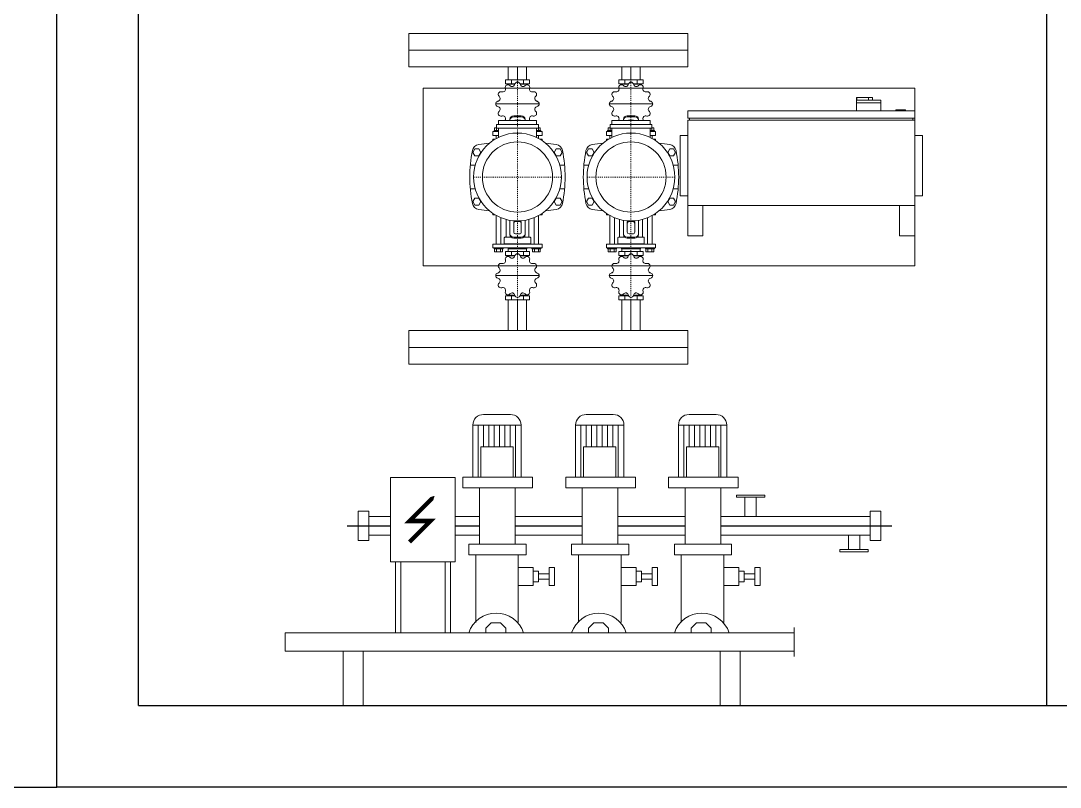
# Model space of a CAD drawing. Header units: centimetres. Extents: x -13133 to 30552, y -2 to 4552.
# Drawn here: x 25995.5 to 26093.8, y 300 to 372.4 of the extents above; entities that cross this region are included whole.
import ezdxf

# ---------------------------------------------------------------- set-up
doc = ezdxf.new("R2010")
doc.units = ezdxf.units.CM
doc.linetypes.add('DASHDOT2', pattern=[0.5, 0.25, -0.125, 0, -0.125])
for name, color, linetype in [('MEP-T-ÇAP', 41, 'CONTINUOUS'), ('MTY-CİHAZ', 135, 'CONTINUOUS'), ('ROTAS-VANA', 1, 'CONTINUOUS')]:
    doc.layers.add(name, color=color, linetype=linetype)
doc.layers.add('MTY-CİHAZ2', color=111, linetype='CONTINUOUS', lineweight=5)
doc.layers.add('Renkli Tarama', color=7, linetype='CONTINUOUS', lineweight=0)

# ---------------------------------------------------------------- blocks, each defined once
blk = doc.blocks.new('A$C340540D0')
at = {"layer": 'MTY-CİHAZ2', "color": 0, "linetype": 'Continuous'}
for p, q in [((8.89, 73.75), (0, 73.75)), ((8.89, 73.75), (0, 73.75)), ((0, 73.75), (0, 0)), ((0, 73.75), (0, 73.75)), ((4.44, 73.75), (4.44, 0)), ((8.89, 73.75), (8.89, 0)), ((8.89, 73.75), (8.89, 73.75)), ((87.39, 73.75), (78.5, 73.75)), ((87.39, 73.75), (78.5, 73.75)), ((78.5, 73.75), (78.5, 0)), ((78.5, 73.75), (78.5, 73.75)), ((82.94, 73.75), (82.94, 0)), ((87.39, 73.75), (87.39, 0)), ((87.39, 73.75), (87.39, 73.75)), ((72.94, 69.92), (25.94, 69.92)), ((25.94, -60), (25.94, 69.92)), ((72.94, -60), (72.94, 69.92)), ((8.89, 0), (0, 0)), ((8.89, 0), (0, 0)), ((0, 0), (0, 0)), ((8.89, 0), (8.89, 0)), ((33.94, -4), (33.94, 0)), ((33.94, 0), (64.44, 0)), ((41.94, 0), (41.94, -60)), ((60.44, 2), (44.44, 2)), ((44.44, 0), (44.44, 2)), ((60.44, 0), (60.44, 2)), ((64.44, -60), (64.44, 0)), ((64.94, 0), (66.94, 0)), ((64.94, 0), (64.94, -60)), ((66.94, -60), (66.94, 0)), ((87.39, 0), (78.5, 0)), ((87.39, 0), (78.5, 0)), ((78.5, 0), (78.5, 0)), ((87.39, 0), (78.5, 0)), ((78.5, 0), (78.5, 0)), ((87.39, 0), (87.39, 0)), ((87.39, 0), (87.39, 0)), ((64.94, -0.5), (64.44, -0.5)), ((33.94, -4), (41.94, -4)), ((66.94, -44.6), (70.45, -44.6)), ((69.05, -51), (69.05, -44.6)), ((69.75, -51), (69.75, -44.66)), ((69.75, -44.66), (70.45, -44.66)), ((70.45, -48.8), (70.45, -44.6)), ((69.75, -47.8), (70.45, -47.8)), ((69.75, -48.8), (70.45, -48.8)), ((66.94, -51), (69.75, -51)), ((33.94, -56), (33.94, -60)), ((33.94, -56), (41.94, -56)), ((66.94, -55), (67.15, -55)), ((66.94, -57.5), (67.15, -57.5)), ((67.15, -57.5), (67.15, -55)), ((25.94, -60), (72.94, -60)), ((33.94, -60), (64.44, -60)), ((44.44, -60), (44.44, -62)), ((60.44, -60), (60.44, -62)), ((64.94, -59.5), (64.44, -59.5)), ((64.94, -60), (66.94, -60)), ((44.44, -62), (60.44, -62))]:
    blk.add_line(p, q, dxfattribs=at)
at = {"layer": 'MTY-CİHAZ2', "color": 41, "linetype": 'Continuous'}
for p, q in [((42.94, 56.79), (42.04, 56.27)), ((42.04, 56.27), (42.04, 55.23)), ((42.04, 55.23), (42.94, 54.71)), ((43.84, 56.27), (42.94, 56.79)), ((42.94, 54.71), (43.84, 55.23)), ((43.84, 55.23), (43.84, 56.27)), ((46.33, 57.46), (46.33, 56.17)), ((52.56, 56.17), (52.56, 57.46)), ((55.94, 56.79), (55.04, 56.27)), ((55.04, 56.27), (55.04, 55.23)), ((55.04, 55.23), (55.94, 54.71)), ((56.84, 56.27), (55.94, 56.79)), ((55.94, 54.71), (56.84, 55.23)), ((56.84, 55.23), (56.84, 56.27)), ((23.39, 39.25), (23.39, 50.75)), ((29.69, 51.04), (30.44, 51.04)), ((29.69, 51.04), (29.69, 48.96)), ((29.69, 50.52), (30.44, 50.52)), ((29.69, 49.48), (30.44, 49.48)), ((30.44, 51.2), (30.44, 48.8)), ((30.69, 51.2), (30.44, 51.2)), ((30.69, 51.5), (30.69, 38.5)), ((31.69, 51.5), (30.69, 51.5)), ((31.69, 38.5), (31.69, 51.5)), ((39.29, 50.6), (31.69, 50.6)), ((39.44, 50.96), (39.44, 51.5)), ((39.84, 51.5), (39.44, 51.5)), ((39.44, 50.88), (39.44, 50.96)), ((59.44, 51.5), (59.05, 51.5)), ((59.44, 50.88), (59.44, 51.5)), ((60.44, 50.6), (59.6, 50.6)), ((62.34, 50.04), (59.89, 50.04)), ((60.44, 51.5), (60.44, 50.04)), ((60.44, 51.5), (61.44, 51.5)), ((61.44, 50.04), (61.44, 51.5)), ((61.69, 51.2), (61.44, 51.2)), ((61.69, 51.2), (61.69, 50.04)), ((62.44, 51.04), (61.69, 51.04)), ((62.34, 50.52), (61.69, 50.52)), ((62.34, 39.46), (62.34, 50.54)), ((63.34, 50.54), (62.34, 50.54)), ((62.44, 51.04), (62.44, 50.54)), ((63.34, 39.46), (63.34, 50.54)), ((64.34, 50.04), (63.34, 50.04)), ((64.34, 50.04), (64.34, 39.96)), ((68.74, 39.25), (68.74, 50.75)), ((16.99, 47.42), (8.89, 47.42)), ((16.99, 48.18), (18.09, 48.18)), ((16.99, 48.18), (16.99, 41.82)), ((18.09, 48.18), (18.09, 45.66)), ((18.19, 47.42), (18.09, 47.42)), ((18.36, 47.75), (18.19, 47.75)), ((18.19, 45.69), (18.19, 47.75)), ((28.59, 47.75), (28.43, 47.75)), ((28.59, 47.75), (28.59, 45.69)), ((28.69, 47.42), (28.59, 47.42)), ((28.69, 48.18), (28.69, 45.66)), ((29.79, 48.18), (28.69, 48.18)), ((29.69, 48.96), (30.44, 48.96)), ((29.79, 48.18), (29.79, 41.82)), ((30.49, 47.42), (29.79, 47.42)), ((30.69, 48.8), (30.44, 48.8)), ((30.49, 47.45), (30.54, 47.5)), ((30.49, 42.55), (30.49, 47.45)), ((30.54, 42.5), (30.54, 47.5)), ((30.69, 47.5), (30.54, 47.5)), ((38.71, 49.4), (31.69, 49.4)), ((31.69, 48.4), (31.79, 48.5)), ((31.79, 41.5), (31.79, 48.5)), ((33.34, 48.5), (31.79, 48.5)), ((33.54, 46.68), (33.54, 48.3)), ((38.14, 48.01), (33.74, 48.01)), ((34.43, 47), (34.18, 47)), ((38.02, 47), (34.43, 47)), ((64.46, 47), (64.34, 47)), ((64.71, 47), (64.46, 47)), ((73.78, 47.75), (73.94, 47.75)), ((73.94, 47.75), (73.94, 45.69)), ((73.94, 47.42), (74.04, 47.42)), ((73.94, 47.42), (74.04, 47.42)), ((75.14, 48.18), (74.04, 48.18)), ((74.04, 45.66), (74.04, 48.18)), ((75.14, 41.82), (75.14, 48.18)), ((75.14, 47.42), (78.5, 47.42)), ((16.99, 45), (8.89, 45)), ((16.99, 46.59), (18.09, 46.59)), ((18.09, 44.34), (18.09, 41.82)), ((18.19, 42.25), (18.19, 44.31)), ((28.59, 44.31), (28.59, 42.25)), ((29.79, 46.59), (28.69, 46.59)), ((28.69, 44.34), (28.69, 41.82)), ((33.32, 44), (33.32, 46)), ((33.57, 44), (33.57, 46)), ((34.43, 44.5), (34.43, 45.5)), ((34.86, 46), (37.46, 46)), ((37.46, 44), (34.86, 44)), ((37.65, 44.5), (37.65, 45.5)), ((64.46, 45.5), (64.46, 44.5)), ((65.32, 46), (65.32, 44)), ((65.57, 46), (65.57, 44)), ((73.94, 44.31), (73.94, 42.25)), ((75.14, 46.59), (74.04, 46.59)), ((74.04, 41.82), (74.04, 44.34)), ((78.5, 45), (75.14, 45)), ((16.99, 42.58), (8.89, 42.58)), ((16.99, 43.41), (18.09, 43.41)), ((16.99, 41.82), (18.09, 41.82)), ((18.19, 42.58), (18.09, 42.58)), ((18.36, 42.25), (18.19, 42.25)), ((28.59, 42.25), (28.43, 42.25)), ((28.69, 42.58), (28.59, 42.58)), ((29.79, 43.41), (28.69, 43.41)), ((29.79, 41.82), (28.69, 41.82)), ((30.49, 42.58), (29.79, 42.58)), ((30.49, 42.55), (30.54, 42.5)), ((30.69, 42.5), (30.54, 42.5)), ((31.69, 41.6), (31.79, 41.5)), ((33.34, 41.5), (31.79, 41.5)), ((33.54, 41.7), (33.54, 43.32)), ((38.14, 41.99), (33.74, 41.99)), ((34.18, 43), (34.43, 43)), ((34.43, 43), (38.02, 43)), ((64.34, 43), (64.46, 43)), ((64.46, 43), (64.71, 43)), ((73.78, 42.25), (73.94, 42.25)), ((73.94, 42.58), (74.04, 42.58)), ((73.94, 42.58), (74.04, 42.58)), ((75.14, 43.41), (74.04, 43.41)), ((75.14, 41.82), (74.04, 41.82)), ((75.14, 42.58), (78.5, 42.58)), ((29.69, 38.96), (29.69, 41.04)), ((29.69, 41.04), (30.44, 41.04)), ((29.69, 40.52), (30.44, 40.52)), ((29.69, 39.48), (30.44, 39.48)), ((29.69, 38.96), (30.44, 38.96)), ((30.44, 38.8), (30.44, 41.2)), ((30.44, 41.2), (30.69, 41.2)), ((30.44, 38.8), (30.69, 38.8)), ((31.69, 38.5), (30.69, 38.5)), ((31.69, 40.6), (38.71, 40.6)), ((31.69, 39.4), (39.29, 39.4)), ((39.44, 39.04), (39.44, 39.12)), ((39.44, 38.5), (39.44, 39.04)), ((39.84, 38.5), (39.44, 38.5)), ((59.44, 38.5), (59.05, 38.5)), ((59.44, 38.5), (59.44, 39.12)), ((59.6, 39.4), (60.44, 39.4)), ((59.89, 39.96), (62.34, 39.96)), ((60.44, 39.96), (60.44, 38.5)), ((60.44, 38.5), (61.44, 38.5)), ((61.44, 38.5), (61.44, 39.96)), ((61.44, 38.8), (61.69, 38.8)), ((61.69, 38.8), (61.69, 39.96)), ((62.34, 39.48), (61.69, 39.48)), ((62.44, 38.96), (61.69, 38.96)), ((62.34, 39.46), (63.34, 39.46)), ((62.44, 38.96), (62.44, 39.46)), ((63.34, 39.96), (64.34, 39.96)), ((42.94, 35.29), (42.04, 34.77)), ((42.04, 34.77), (42.04, 33.73)), ((42.04, 33.73), (42.94, 33.21)), ((43.84, 34.77), (42.94, 35.29)), ((42.94, 33.21), (43.84, 33.73)), ((43.84, 33.73), (43.84, 34.77)), ((46.33, 33.83), (46.33, 32.54)), ((52.56, 32.54), (52.56, 33.83)), ((55.94, 35.29), (55.04, 34.77)), ((55.04, 34.77), (55.04, 33.73)), ((55.04, 33.73), (55.94, 33.21)), ((56.84, 34.77), (55.94, 35.29)), ((55.94, 33.21), (56.84, 33.73)), ((56.84, 33.73), (56.84, 34.77)), ((42.94, 26.79), (42.04, 26.27)), ((42.04, 26.27), (42.04, 25.23)), ((42.04, 25.23), (42.94, 24.71)), ((43.84, 26.27), (42.94, 26.79)), ((42.94, 24.71), (43.84, 25.23)), ((43.84, 25.23), (43.84, 26.27)), ((46.33, 27.46), (46.33, 26.17)), ((52.56, 26.17), (52.56, 27.46)), ((55.94, 26.79), (55.04, 26.27)), ((55.04, 26.27), (55.04, 25.23)), ((55.04, 25.23), (55.94, 24.71)), ((56.84, 26.27), (55.94, 26.79)), ((55.94, 24.71), (56.84, 25.23)), ((56.84, 25.23), (56.84, 26.27)), ((23.39, 9.25), (23.39, 20.75)), ((29.69, 21.04), (30.44, 21.04)), ((29.69, 21.04), (29.69, 18.96)), ((29.69, 20.52), (30.44, 20.52)), ((29.69, 19.48), (30.44, 19.48)), ((30.44, 21.2), (30.44, 18.8)), ((30.69, 21.2), (30.44, 21.2)), ((30.69, 21.5), (30.69, 8.5)), ((31.69, 21.5), (30.69, 21.5)), ((31.69, 8.5), (31.69, 21.5)), ((39.29, 20.6), (31.69, 20.6)), ((38.71, 19.4), (31.69, 19.4)), ((39.44, 20.96), (39.44, 21.5)), ((39.84, 21.5), (39.44, 21.5)), ((39.44, 20.88), (39.44, 20.96)), ((59.44, 21.5), (59.05, 21.5)), ((59.44, 20.88), (59.44, 21.5)), ((60.44, 20.6), (59.6, 20.6)), ((62.34, 20.04), (59.89, 20.04)), ((60.44, 21.5), (60.44, 20.04)), ((60.44, 21.5), (61.44, 21.5)), ((61.44, 20.04), (61.44, 21.5)), ((61.69, 21.2), (61.44, 21.2)), ((61.69, 21.2), (61.69, 20.04)), ((62.44, 21.04), (61.69, 21.04)), ((62.34, 20.52), (61.69, 20.52)), ((62.34, 9.46), (62.34, 20.54)), ((63.34, 20.54), (62.34, 20.54)), ((62.44, 21.04), (62.44, 20.54)), ((63.34, 9.46), (63.34, 20.54)), ((64.34, 20.04), (63.34, 20.04)), ((64.34, 20.04), (64.34, 9.96)), ((68.74, 9.25), (68.74, 20.75)), ((16.99, 17.41), (8.89, 17.41)), ((16.99, 18.18), (18.09, 18.18)), ((16.99, 18.18), (16.99, 11.82)), ((16.99, 16.59), (18.09, 16.59)), ((18.09, 18.18), (18.09, 15.66)), ((18.19, 17.41), (18.09, 17.41)), ((18.36, 17.75), (18.19, 17.75)), ((18.19, 15.69), (18.19, 17.75)), ((28.59, 17.75), (28.43, 17.75)), ((28.59, 17.75), (28.59, 15.69)), ((28.69, 17.41), (28.59, 17.41)), ((28.69, 18.18), (28.69, 15.66)), ((29.79, 18.18), (28.69, 18.18)), ((29.79, 16.59), (28.69, 16.59)), ((29.69, 18.96), (30.44, 18.96)), ((29.79, 18.18), (29.79, 11.82)), ((30.49, 17.41), (29.79, 17.41)), ((30.69, 18.8), (30.44, 18.8)), ((30.49, 17.45), (30.54, 17.5)), ((30.49, 12.55), (30.49, 17.45)), ((30.54, 12.5), (30.54, 17.5)), ((30.69, 17.5), (30.54, 17.5)), ((31.69, 18.4), (31.79, 18.5)), ((31.79, 11.5), (31.79, 18.5)), ((33.34, 18.5), (31.79, 18.5)), ((33.54, 16.68), (33.54, 18.3)), ((38.14, 18.01), (33.74, 18.01)), ((34.43, 17), (34.18, 17)), ((38.02, 17), (34.43, 17)), ((64.46, 17), (64.34, 17)), ((64.71, 17), (64.46, 17)), ((73.78, 17.75), (73.94, 17.75)), ((73.94, 17.75), (73.94, 15.69)), ((73.94, 17.41), (74.04, 17.41)), ((73.94, 17.41), (74.04, 17.41)), ((75.14, 18.18), (74.04, 18.18)), ((74.04, 15.66), (74.04, 18.18)), ((75.14, 16.59), (74.04, 16.59)), ((75.14, 11.82), (75.14, 18.18)), ((75.14, 17.41), (78.5, 17.41)), ((16.99, 15), (8.89, 15)), ((18.09, 14.34), (18.09, 11.82)), ((18.19, 12.25), (18.19, 14.31)), ((28.59, 14.31), (28.59, 12.25)), ((28.69, 14.34), (28.69, 11.82)), ((33.32, 14), (33.32, 16)), ((33.57, 14), (33.57, 16)), ((34.43, 14.5), (34.43, 15.5)), ((34.86, 16), (37.46, 16)), ((37.46, 14), (34.86, 14)), ((37.65, 14.5), (37.65, 15.5)), ((64.46, 15.5), (64.46, 14.5)), ((65.32, 16), (65.32, 14)), ((65.57, 16), (65.57, 14)), ((73.94, 14.31), (73.94, 12.25)), ((74.04, 11.82), (74.04, 14.34)), ((78.5, 15), (75.14, 15)), ((16.99, 12.59), (8.89, 12.59)), ((16.99, 13.41), (18.09, 13.41)), ((16.99, 11.82), (18.09, 11.82)), ((18.19, 12.59), (18.09, 12.59)), ((18.36, 12.25), (18.19, 12.25)), ((28.59, 12.25), (28.43, 12.25)), ((28.69, 12.59), (28.59, 12.59)), ((29.79, 13.41), (28.69, 13.41)), ((29.79, 11.82), (28.69, 11.82)), ((29.69, 8.96), (29.69, 11.04)), ((29.69, 11.04), (30.44, 11.04)), ((30.49, 12.59), (29.79, 12.59)), ((30.44, 8.8), (30.44, 11.2)), ((30.44, 11.2), (30.69, 11.2)), ((30.49, 12.55), (30.54, 12.5)), ((30.69, 12.5), (30.54, 12.5)), ((31.69, 11.6), (31.79, 11.5)), ((33.34, 11.5), (31.79, 11.5)), ((33.54, 11.7), (33.54, 13.32)), ((38.14, 11.99), (33.74, 11.99)), ((34.18, 13), (34.43, 13)), ((34.43, 13), (38.02, 13)), ((64.34, 13), (64.46, 13)), ((64.46, 13), (64.71, 13)), ((73.78, 12.25), (73.94, 12.25)), ((73.94, 12.59), (74.04, 12.59)), ((73.94, 12.59), (74.04, 12.59)), ((75.14, 13.41), (74.04, 13.41)), ((75.14, 11.82), (74.04, 11.82)), ((75.14, 12.59), (78.5, 12.59)), ((29.69, 10.52), (30.44, 10.52)), ((29.69, 9.48), (30.44, 9.48)), ((29.69, 8.96), (30.44, 8.96)), ((30.44, 8.8), (30.69, 8.8)), ((31.69, 8.5), (30.69, 8.5)), ((31.69, 10.6), (38.71, 10.6)), ((31.69, 9.4), (39.29, 9.4)), ((39.44, 9.04), (39.44, 9.12)), ((39.44, 8.5), (39.44, 9.04)), ((39.84, 8.5), (39.44, 8.5)), ((59.44, 8.5), (59.05, 8.5)), ((59.44, 8.5), (59.44, 9.12)), ((59.6, 9.4), (60.44, 9.4)), ((59.89, 9.96), (62.34, 9.96)), ((60.44, 9.96), (60.44, 8.5)), ((60.44, 8.5), (61.44, 8.5)), ((61.44, 8.5), (61.44, 9.96)), ((61.44, 8.8), (61.69, 8.8)), ((61.69, 8.8), (61.69, 9.96)), ((62.34, 9.48), (61.69, 9.48)), ((62.44, 8.96), (61.69, 8.96)), ((62.34, 9.46), (63.34, 9.46)), ((62.44, 8.96), (62.44, 9.46)), ((63.34, 9.96), (64.34, 9.96)), ((42.94, 5.29), (42.04, 4.77)), ((42.04, 4.77), (42.04, 3.73)), ((42.04, 3.73), (42.94, 3.21)), ((43.84, 4.77), (42.94, 5.29)), ((42.94, 3.21), (43.84, 3.73)), ((43.84, 3.73), (43.84, 4.77)), ((46.33, 3.83), (46.33, 2.54)), ((52.56, 2.54), (52.56, 3.83)), ((55.94, 5.29), (55.04, 4.77)), ((55.04, 4.77), (55.04, 3.73)), ((55.04, 3.73), (55.94, 3.21)), ((56.84, 4.77), (55.94, 5.29)), ((55.94, 3.21), (56.84, 3.73)), ((56.84, 3.73), (56.84, 4.77))]:
    blk.add_line(p, q, dxfattribs=at)
at = {"layer": 'MTY-CİHAZ2', "color": 41, "linetype": 'DASHDOT2'}
for p, q in [((49.44, 33.4), (49.44, 56.6)), ((16.99, 45), (75.14, 45)), ((49.44, 3.4), (49.44, 26.6)), ((16.99, 15), (75.14, 15))]:
    blk.add_line(p, q, dxfattribs=at)
at = {"layer": 'MTY-CİHAZ2', "color": 41, "linetype": 'Continuous'}
for centre, radius in [((49.44, 45), 11.6), ((49.44, 45), 9.28), ((49.44, 15), 11.6), ((49.44, 15), 9.28)]:
    blk.add_circle(centre, radius, dxfattribs=at)
for centre, radius, start, end in [((107.87, 45), 67.78, 171.3072, 173.7461), ((42.85, 54.94), 2, 101.4005, 171.3072), ((49.44, 22.24), 35.36, 78.5995, 101.4005), ((56.04, 54.94), 2, 8.6928, 78.5995), ((-8.99, 45), 67.78, 6.2539, 8.6928), ((20.87, 49.37), 0.698, 120.4249, 197.3157), ((23.39, 45), 5.75, 119.908, 120.092), ((20.87, 49.38), 0.698, 42.6843, 119.5751), ((22.01, 50.43), 0.856, 222.6843, 280.1391), ((21.87, 50.39), 0.856, 289.8609, 347.3157), ((23.39, 50.05), 0.698, 90.4249, 167.3157), ((23.39, 45), 5.75, 89.908, 90.092), ((23.4, 50.05), 0.698, 12.6843, 89.5751), ((24.92, 50.39), 0.856, 192.6843, 250.1391), ((24.78, 50.43), 0.856, 259.8609, 317.3157), ((25.92, 49.38), 0.698, 60.4249, 137.3157), ((23.39, 45), 5.75, 59.908, 60.092), ((25.92, 49.37), 0.698, 342.6843, 59.5751), ((66.22, 49.37), 0.698, 120.4249, 197.3157), ((68.74, 45), 5.75, 119.908, 120.092), ((66.22, 49.38), 0.698, 42.6843, 119.5751), ((67.36, 50.43), 0.856, 222.6843, 280.1391), ((67.22, 50.39), 0.856, 289.8609, 347.3157), ((68.74, 50.05), 0.698, 90.4249, 167.3157), ((68.74, 45), 5.75, 89.908, 90.092), ((68.75, 50.05), 0.698, 12.6843, 89.5751), ((70.27, 50.39), 0.856, 192.6843, 250.1391), ((70.13, 50.43), 0.856, 259.8609, 317.3157), ((71.27, 49.38), 0.698, 60.4249, 137.3157), ((68.74, 45), 5.75, 59.908, 60.092), ((71.27, 49.37), 0.698, 342.6843, 59.5751), ((19.02, 47.52), 0.698, 150.4249, 227.3157), ((23.39, 45), 5.75, 149.908, 150.092), ((19.02, 47.53), 0.698, 72.6843, 149.5751), ((17.96, 46.38), 0.856, 349.8609, 47.3157), ((19.48, 49.01), 0.856, 252.6843, 310.1391), ((19.38, 48.91), 0.856, 319.8609, 17.3157), ((27.41, 48.91), 0.856, 162.6843, 220.1391), ((27.31, 49.01), 0.856, 229.8609, 287.3157), ((27.77, 47.53), 0.698, 30.4249, 107.3157), ((28.83, 46.38), 0.856, 132.6843, 190.1391), ((27.77, 47.52), 0.698, 312.6843, 29.5751), ((23.39, 45), 5.75, 29.908, 30.092), ((33.34, 48.3), 0.2, 360, 90), ((33.74, 48.22), 0.2, 180, 270), ((38.14, 48.22), 0.2, 270, 302.3722), ((64.37, 47.53), 0.698, 72.6843, 92.222), ((64.83, 49.01), 0.856, 252.6843, 310.1391), ((64.73, 48.91), 0.856, 319.8609, 17.3157), ((72.76, 48.91), 0.856, 162.6843, 220.1391), ((72.66, 49.01), 0.856, 229.8609, 287.3157), ((73.12, 47.53), 0.698, 30.4249, 107.3157), ((74.18, 46.38), 0.856, 132.6843, 190.1391), ((73.12, 47.52), 0.698, 312.6843, 29.5751), ((68.74, 45), 5.75, 29.908, 30.092), ((23.39, 45), 5.75, 179.908, 180.092), ((18.34, 45), 0.698, 102.6843, 179.5751), ((18.34, 45), 0.698, 180.4249, 257.3157), ((18, 46.52), 0.856, 282.6843, 340.1391), ((18, 43.48), 0.856, 19.8609, 77.3157), ((28.79, 46.52), 0.856, 199.8609, 257.3157), ((28.79, 43.48), 0.856, 102.6843, 160.1391), ((28.45, 45), 0.698, 0.4249, 77.3157), ((28.45, 45), 0.698, 282.6843, 359.5751), ((23.39, 45), 5.75, 359.908, 0.092), ((74.14, 46.52), 0.856, 199.8609, 257.3157), ((74.14, 43.48), 0.856, 102.6843, 160.1391), ((73.8, 45), 0.698, 0.4249, 77.3157), ((73.8, 45), 0.698, 282.6843, 359.5751), ((68.74, 45), 5.75, 359.908, 0.092), ((19.02, 42.48), 0.698, 132.6843, 209.5751), ((23.39, 45), 5.75, 209.908, 210.092), ((19.02, 42.47), 0.698, 210.4249, 287.3157), ((17.96, 43.62), 0.856, 312.6843, 10.1391), ((19.48, 40.99), 0.856, 49.8609, 107.3157), ((19.38, 41.09), 0.856, 342.6843, 40.1391), ((27.41, 41.09), 0.856, 139.8609, 197.3157), ((27.31, 40.99), 0.856, 72.6843, 130.1391), ((27.77, 42.47), 0.698, 252.6843, 329.5751), ((28.83, 43.62), 0.856, 169.8609, 227.3157), ((27.77, 42.48), 0.698, 330.4249, 47.3157), ((23.39, 45), 5.75, 329.908, 330.092), ((33.34, 41.7), 0.2, 270, 360), ((33.74, 41.79), 0.2, 90, 180), ((38.14, 41.79), 0.2, 57.6278, 90), ((64.37, 42.47), 0.698, 267.778, 287.3157), ((64.83, 40.99), 0.856, 49.8609, 107.3157), ((64.73, 41.09), 0.856, 342.6843, 40.1391), ((72.76, 41.09), 0.856, 139.8609, 197.3157), ((72.66, 40.99), 0.856, 72.6843, 130.1391), ((73.12, 42.47), 0.698, 252.6843, 329.5751), ((74.18, 43.62), 0.856, 169.8609, 227.3157), ((73.12, 42.48), 0.698, 330.4249, 47.3157), ((68.74, 45), 5.75, 329.908, 330.092), ((20.87, 40.63), 0.698, 162.6843, 239.5751), ((23.39, 45), 5.75, 239.908, 240.092), ((20.87, 40.62), 0.698, 240.4249, 317.3157), ((22.01, 39.57), 0.856, 79.8609, 137.3157), ((21.87, 39.61), 0.856, 12.6843, 70.1391), ((23.39, 39.95), 0.698, 192.6843, 269.5751), ((23.39, 45), 5.75, 269.908, 270.092), ((23.4, 39.95), 0.698, 270.4249, 347.3157), ((24.92, 39.61), 0.856, 109.8609, 167.3157), ((24.78, 39.57), 0.856, 42.6843, 100.1391), ((25.92, 40.62), 0.698, 222.6843, 299.5751), ((23.39, 45), 5.75, 299.908, 300.092), ((25.92, 40.63), 0.698, 300.4249, 17.3157), ((66.22, 40.63), 0.698, 162.6843, 239.5751), ((68.74, 45), 5.75, 239.908, 240.092), ((66.22, 40.62), 0.698, 240.4249, 317.3157), ((67.36, 39.57), 0.856, 79.8609, 137.3157), ((67.22, 39.61), 0.856, 12.6843, 70.1391), ((68.74, 39.95), 0.698, 192.6843, 269.5751), ((68.74, 45), 5.75, 269.908, 270.092), ((68.75, 39.95), 0.698, 270.4249, 347.3157), ((70.27, 39.61), 0.856, 109.8609, 167.3157), ((70.13, 39.57), 0.856, 42.6843, 100.1391), ((71.27, 40.62), 0.698, 222.6843, 299.5751), ((68.74, 45), 5.75, 299.908, 300.092), ((71.27, 40.63), 0.698, 300.4249, 17.3157), ((107.87, 45), 67.78, 186.2539, 188.6928), ((-8.99, 45), 67.78, 351.3072, 353.7461), ((42.85, 35.06), 2, 188.6928, 258.5995), ((49.44, 67.76), 35.36, 258.5995, 281.4005), ((56.04, 35.06), 2, 281.4005, 351.3072), ((49.44, -7.76), 35.36, 78.5995, 101.4005), ((107.87, 15), 67.78, 171.3072, 173.7461), ((42.85, 24.94), 2, 101.4005, 171.3072), ((56.04, 24.94), 2, 8.6928, 78.5995), ((-8.99, 15), 67.78, 6.2539, 8.6928), ((20.87, 19.37), 0.698, 120.4249, 197.3157), ((23.39, 15), 5.75, 119.908, 120.092), ((20.87, 19.38), 0.698, 42.6843, 119.5751), ((22.01, 20.43), 0.856, 222.6843, 280.1391), ((21.87, 20.39), 0.856, 289.8609, 347.3157), ((23.39, 20.05), 0.698, 90.4249, 167.3157), ((23.39, 15), 5.75, 89.908, 90.092), ((23.4, 20.05), 0.698, 12.6843, 89.5751), ((24.92, 20.39), 0.856, 192.6843, 250.1391), ((24.78, 20.43), 0.856, 259.8609, 317.3157), ((25.92, 19.38), 0.698, 60.4249, 137.3157), ((23.39, 15), 5.75, 59.908, 60.092), ((25.92, 19.37), 0.698, 342.6843, 59.5751), ((66.22, 19.37), 0.698, 120.4249, 197.3157), ((68.74, 15), 5.75, 119.908, 120.092), ((66.22, 19.38), 0.698, 42.6843, 119.5751), ((67.36, 20.43), 0.856, 222.6843, 280.1391), ((67.22, 20.39), 0.856, 289.8609, 347.3157), ((68.74, 20.05), 0.698, 90.4249, 167.3157), ((68.74, 15), 5.75, 89.908, 90.092), ((68.75, 20.05), 0.698, 12.6843, 89.5751), ((70.27, 20.39), 0.856, 192.6843, 250.1391), ((70.13, 20.43), 0.856, 259.8609, 317.3157), ((71.27, 19.38), 0.698, 60.4249, 137.3157), ((68.74, 15), 5.75, 59.908, 60.092), ((71.27, 19.37), 0.698, 342.6843, 59.5751), ((19.02, 17.52), 0.698, 150.4249, 227.3157), ((23.39, 15), 5.75, 149.908, 150.092), ((19.02, 17.53), 0.698, 72.6843, 149.5751), ((17.96, 16.38), 0.856, 349.8609, 47.3157), ((19.48, 19.01), 0.856, 252.6843, 310.1391), ((19.38, 18.91), 0.856, 319.8609, 17.3157), ((27.41, 18.91), 0.856, 162.6843, 220.1391), ((27.31, 19.01), 0.856, 229.8609, 287.3157), ((27.77, 17.53), 0.698, 30.4249, 107.3157), ((28.83, 16.38), 0.856, 132.6843, 190.1391), ((27.77, 17.52), 0.698, 312.6843, 29.5751), ((23.39, 15), 5.75, 29.908, 30.092), ((33.34, 18.3), 0.2, 360, 90), ((33.74, 18.22), 0.2, 180, 270), ((38.14, 18.22), 0.2, 270, 302.3722), ((64.37, 17.53), 0.698, 72.6843, 92.222), ((64.83, 19.01), 0.856, 252.6843, 310.1391), ((64.73, 18.91), 0.856, 319.8609, 17.3157), ((72.76, 18.91), 0.856, 162.6843, 220.1391), ((72.66, 19.01), 0.856, 229.8609, 287.3157), ((73.12, 17.53), 0.698, 30.4249, 107.3157), ((74.18, 16.38), 0.856, 132.6843, 190.1391), ((73.12, 17.52), 0.698, 312.6843, 29.5751), ((68.74, 15), 5.75, 29.908, 30.092), ((23.39, 15), 5.75, 179.908, 180.092), ((18.34, 15), 0.698, 102.6843, 179.5751), ((18.34, 15), 0.698, 180.4249, 257.3157), ((18, 16.52), 0.856, 282.6843, 340.1391), ((18, 13.48), 0.856, 19.8609, 77.3157), ((17.96, 13.62), 0.856, 312.6843, 10.1391), ((28.83, 13.62), 0.856, 169.8609, 227.3157), ((28.79, 16.52), 0.856, 199.8609, 257.3157), ((28.79, 13.48), 0.856, 102.6843, 160.1391), ((28.45, 15), 0.698, 0.4249, 77.3157), ((28.45, 15), 0.698, 282.6843, 359.5751), ((23.39, 15), 5.75, 359.908, 0.092), ((74.18, 13.62), 0.856, 169.8609, 227.3157), ((74.14, 16.52), 0.856, 199.8609, 257.3157), ((74.14, 13.48), 0.856, 102.6843, 160.1391), ((73.8, 15), 0.698, 0.4249, 77.3157), ((73.8, 15), 0.698, 282.6843, 359.5751), ((68.74, 15), 5.75, 359.908, 0.092), ((19.02, 12.48), 0.698, 132.6843, 209.5751), ((23.39, 15), 5.75, 209.908, 210.092), ((19.02, 12.47), 0.698, 210.4249, 287.3157), ((19.48, 10.99), 0.856, 49.8609, 107.3157), ((19.38, 11.09), 0.856, 342.6843, 40.1391), ((27.41, 11.09), 0.856, 139.8609, 197.3157), ((27.31, 10.99), 0.856, 72.6843, 130.1391), ((27.77, 12.47), 0.698, 252.6843, 329.5751), ((27.77, 12.48), 0.698, 330.4249, 47.3157), ((23.39, 15), 5.75, 329.908, 330.092), ((33.34, 11.7), 0.2, 270, 360), ((33.74, 11.79), 0.2, 90, 180), ((38.14, 11.79), 0.2, 57.6278, 90), ((64.37, 12.47), 0.698, 267.778, 287.3157), ((64.83, 10.99), 0.856, 49.8609, 107.3157), ((64.73, 11.09), 0.856, 342.6843, 40.1391), ((72.76, 11.09), 0.856, 139.8609, 197.3157), ((72.66, 10.99), 0.856, 72.6843, 130.1391), ((73.12, 12.47), 0.698, 252.6843, 329.5751), ((73.12, 12.48), 0.698, 330.4249, 47.3157), ((68.74, 15), 5.75, 329.908, 330.092), ((20.87, 10.63), 0.698, 162.6843, 239.5751), ((23.39, 15), 5.75, 239.908, 240.092), ((20.87, 10.62), 0.698, 240.4249, 317.3157), ((22.01, 9.57), 0.856, 79.8609, 137.3157), ((21.87, 9.61), 0.856, 12.6843, 70.1391), ((23.39, 9.95), 0.698, 192.6843, 269.5751), ((23.39, 15), 5.75, 269.908, 270.092), ((23.4, 9.95), 0.698, 270.4249, 347.3157), ((24.92, 9.61), 0.856, 109.8609, 167.3157), ((24.78, 9.57), 0.856, 42.6843, 100.1391), ((25.92, 10.62), 0.698, 222.6843, 299.5751), ((23.39, 15), 5.75, 299.908, 300.092), ((25.92, 10.63), 0.698, 300.4249, 17.3157), ((66.22, 10.63), 0.698, 162.6843, 239.5751), ((68.74, 15), 5.75, 239.908, 240.092), ((66.22, 10.62), 0.698, 240.4249, 317.3157), ((67.36, 9.57), 0.856, 79.8609, 137.3157), ((67.22, 9.61), 0.856, 12.6843, 70.1391), ((68.74, 9.95), 0.698, 192.6843, 269.5751), ((68.74, 15), 5.75, 269.908, 270.092), ((68.75, 9.95), 0.698, 270.4249, 347.3157), ((70.27, 9.61), 0.856, 109.8609, 167.3157), ((70.13, 9.57), 0.856, 42.6843, 100.1391), ((71.27, 10.62), 0.698, 222.6843, 299.5751), ((68.74, 15), 5.75, 299.908, 300.092), ((71.27, 10.63), 0.698, 300.4249, 17.3157), ((107.87, 15), 67.78, 186.2539, 188.6928), ((-8.99, 15), 67.78, 351.3072, 353.7461), ((42.85, 5.06), 2, 188.6928, 258.5995), ((49.44, 37.76), 35.36, 258.5995, 281.4005), ((56.04, 5.06), 2, 281.4005, 351.3072)]:
    blk.add_arc(centre, radius, start, end, dxfattribs=at)
for centre, major_axis, start_param, end_param in [((34.18, 46), (0, 1), 0, 1.570796), ((34.43, 46), (0, 1), 0, 1.570796), ((64.46, 46), (0, -1), 1.570796, 3.141593), ((64.71, 46), (0, 1), 4.712389, 6.283185), ((34.18, 44), (0, -1), 4.712389, 6.283185), ((34.43, 44), (0, -1), 4.712389, 6.283185), ((34.86, 45.5), (0, 0.5), 0, 1.570796), ((34.86, 44.5), (0, 0.5), 1.570796, 3.141593), ((37.21, 45.5), (0, 0.5), 4.712389, 6.283185), ((37.21, 44.5), (0, -0.5), 0, 1.570796), ((37.46, 45.5), (0, -0.5), 1.949746, 3.141593), ((37.46, 44.5), (0, -0.5), 0, 1.191847), ((64.03, 45.5), (0, -0.5), 1.570796, 2.310431), ((64.03, 44.5), (0, -0.5), 0.831162, 1.570796), ((64.46, 44), (0, -1), 0, 1.570796), ((64.71, 44), (0, 1), 3.141593, 4.712389), ((34.18, 16), (0, 1), 0, 1.570796), ((34.43, 16), (0, 1), 0, 1.570796), ((64.46, 16), (0, -1), 1.570796, 3.141593), ((64.71, 16), (0, 1), 4.712389, 6.283185), ((34.18, 14), (0, -1), 4.712389, 6.283185), ((34.43, 14), (0, -1), 4.712389, 6.283185), ((34.86, 15.5), (0, 0.5), 0, 1.570796), ((34.86, 14.5), (0, 0.5), 1.570796, 3.141593), ((37.21, 15.5), (0, 0.5), 4.712389, 6.283185), ((37.21, 14.5), (0, -0.5), 0, 1.570796), ((37.46, 15.5), (0, -0.5), 1.949746, 3.141593), ((37.46, 14.5), (0, -0.5), 0, 1.191847), ((64.03, 15.5), (0, -0.5), 1.570796, 2.310431), ((64.03, 14.5), (0, -0.5), 0.831162, 1.570796), ((64.46, 14), (0, -1), 0, 1.570796), ((64.71, 14), (0, 1), 3.141593, 4.712389)]:
    blk.add_ellipse(centre, major_axis=major_axis, ratio=0.866025, start_param=start_param, end_param=end_param, dxfattribs=at)
blk = doc.blocks.new('hidrofor')
at = {"layer": 'MEP-T-ÇAP'}
for p, q in [((49067.6, 4097.3), (49121.2, 4097.3)), ((49201.3, 4097.3), (49231.5, 4097.3)), ((49275.5, 4097.3), (49358.8, 4097.3)), ((49402.8, 4097.3), (49486.2, 4097.3)), ((49530.2, 4097.3), (49742.1, 4097.3))]:
    blk.add_line(p, q, dxfattribs=at)
blk.add_lwpolyline([(49175.9, 4134.5, 0, 18, 0), (49163.8, 4122.4, 5.4, 5.4, 0), (49144.7, 4103.3, 5.4, 5.4, 0), (49170.7, 4103.3, 5.4, 5.4, 0), (49144.7, 4077.2, 5.4, 5.4, 0)], format="xyseb", dxfattribs=at)
at = {"layer": 'MTY-CİHAZ2'}
for p, q in [((49236.4, 4235.2), (49269.8, 4235.2)), ((49363.7, 4235.2), (49397.1, 4235.2)), ((49491.1, 4235.2), (49524.5, 4235.2)), ((49223.2, 4222), (49283, 4222)), ((49223.2, 4222), (49223.2, 4157.4)), ((49229.8, 4222), (49229.8, 4157.4)), ((49236.4, 4222), (49236.4, 4195.3)), ((49243, 4222), (49243, 4195.3)), ((49249.6, 4222), (49249.6, 4195.3)), ((49256.2, 4222), (49256.2, 4195.3)), ((49262.8, 4222), (49262.8, 4195.3)), ((49269.3, 4222), (49269.3, 4195.3)), ((49275.9, 4222), (49275.9, 4157.4)), ((49283, 4222), (49283, 4157.4)), ((49350.5, 4222), (49410.3, 4222)), ((49350.5, 4222), (49350.5, 4157.4)), ((49357.1, 4222), (49357.1, 4157.4)), ((49363.7, 4222), (49363.7, 4195.3)), ((49370.3, 4222), (49370.3, 4195.3)), ((49376.9, 4222), (49376.9, 4195.3)), ((49383.5, 4222), (49383.5, 4195.3)), ((49390.1, 4222), (49390.1, 4195.3)), ((49396.7, 4222), (49396.7, 4195.3)), ((49403.3, 4222), (49403.3, 4157.4)), ((49410.3, 4222), (49410.3, 4157.4)), ((49477.9, 4222), (49537.7, 4222)), ((49477.9, 4222), (49477.9, 4157.4)), ((49484.5, 4222), (49484.5, 4157.4)), ((49491.1, 4222), (49491.1, 4195.3)), ((49497.7, 4222), (49497.7, 4195.3)), ((49504.2, 4222), (49504.2, 4195.3)), ((49510.8, 4222), (49510.8, 4195.3)), ((49517.4, 4222), (49517.4, 4195.3)), ((49524, 4222), (49524, 4195.3)), ((49530.6, 4222), (49530.6, 4157.4)), ((49537.7, 4222), (49537.7, 4157.4)), ((49233, 4195.3), (49233, 4157.4)), ((49233, 4195.3), (49273.2, 4195.3)), ((49273.2, 4195.3), (49273.2, 4157.4)), ((49360.4, 4195.3), (49360.4, 4157.4)), ((49360.4, 4195.3), (49400.5, 4195.3)), ((49400.5, 4195.3), (49400.5, 4157.4)), ((49487.7, 4195.3), (49487.7, 4157.4)), ((49487.7, 4195.3), (49527.8, 4195.3)), ((49527.8, 4195.3), (49527.8, 4157.4)), ((49121.2, 4072.5), (49121.2, 4157.1)), ((49121.2, 4157.1), (49201.3, 4157.1)), ((49201.3, 4157.1), (49201.3, 4052.6)), ((49211, 4157.4), (49297.2, 4157.4)), ((49211, 4157.4), (49211, 4144.2)), ((49297.2, 4157.4), (49297.2, 4144.2)), ((49338.4, 4157.4), (49424.5, 4157.4)), ((49338.4, 4157.4), (49338.4, 4144.2)), ((49424.5, 4157.4), (49424.5, 4144.2)), ((49465.7, 4157.4), (49551.9, 4157.4)), ((49465.7, 4157.4), (49465.7, 4144.2)), ((49551.9, 4157.4), (49551.9, 4144.2)), ((49211, 4144.2), (49297.2, 4144.2)), ((49231.5, 4144.2), (49231.5, 4074.8)), ((49275.5, 4144.2), (49275.5, 4074.8)), ((49338.4, 4144.2), (49424.5, 4144.2)), ((49358.8, 4144.2), (49358.8, 4074.8)), ((49402.8, 4144.2), (49402.8, 4074.8)), ((49465.7, 4144.2), (49551.9, 4144.2)), ((49486.2, 4144.2), (49486.2, 4074.8)), ((49530.2, 4144.2), (49530.2, 4074.8)), ((49550, 4132.7), (49550, 4135.3)), ((49550, 4135.3), (49585, 4135.3)), ((49585, 4132.7), (49585, 4135.3)), ((49550, 4132.7), (49585, 4132.7)), ((49560.2, 4108.7), (49560.2, 4132.7)), ((49574.3, 4108.7), (49574.3, 4132.7)), ((49081.1, 4115.3), (49081.1, 4079.3)), ((49094.3, 4115.3), (49081.1, 4115.3)), ((49094.3, 4115.3), (49094.3, 4079.3)), ((49094.3, 4108.7), (49121.2, 4108.7)), ((49201.3, 4108.7), (49231.5, 4108.7)), ((49275.5, 4108.7), (49358.8, 4108.7)), ((49402.8, 4108.7), (49486.2, 4108.7)), ((49450.9, 4108.7), (49486.2, 4108.7)), ((49530.2, 4108.7), (49715.5, 4108.7)), ((49715.5, 4115.3), (49715.5, 4079.3)), ((49715.5, 4115.3), (49728.7, 4115.3)), ((49728.7, 4115.3), (49728.7, 4079.3)), ((49094.3, 4085.9), (49121.2, 4085.9)), ((49201.3, 4085.9), (49231.5, 4085.9)), ((49275.5, 4085.9), (49358.8, 4085.9)), ((49402.8, 4085.9), (49486.2, 4085.9)), ((49450.9, 4085.9), (49486.2, 4085.9)), ((49530.2, 4085.9), (49715.5, 4085.9)), ((49688.5, 4085.9), (49688.5, 4068)), ((49702.5, 4085.9), (49702.5, 4068)), ((49094.3, 4079.3), (49081.1, 4079.3)), ((49121.2, 4052.6), (49121.2, 4072.5)), ((49218.1, 4074.8), (49218.1, 4061.6)), ((49218.1, 4074.8), (49289.1, 4074.8)), ((49289.1, 4074.8), (49289.1, 4061.6)), ((49345.4, 4074.8), (49345.4, 4061.6)), ((49345.4, 4074.8), (49416.4, 4074.8)), ((49416.4, 4074.8), (49416.4, 4061.6)), ((49472.8, 4074.8), (49472.8, 4061.6)), ((49472.8, 4074.8), (49543.8, 4074.8)), ((49543.8, 4074.8), (49543.8, 4061.6)), ((49715.5, 4079.3), (49728.7, 4079.3)), ((49218.1, 4061.6), (49289.1, 4061.6)), ((49226.7, 4061.6), (49226.7, 3977.7)), ((49279.5, 4061.6), (49279.5, 3977.7)), ((49345.4, 4061.6), (49416.4, 4061.6)), ((49354.1, 4061.6), (49354.1, 3977.7)), ((49406.8, 4061.6), (49406.8, 3977.7)), ((49472.8, 4061.6), (49543.8, 4061.6)), ((49481.4, 4061.6), (49481.4, 3977.7)), ((49534.1, 4061.6), (49534.1, 3977.7)), ((49677.8, 4068), (49677.8, 4065.3)), ((49712.8, 4068), (49677.8, 4068)), ((49712.8, 4065.3), (49677.8, 4065.3)), ((49712.8, 4068), (49712.8, 4065.3)), ((49201.3, 4052.6), (49121.2, 4052.6)), ((49127.3, 4052.6), (49127.3, 3964.9)), ((49133.9, 4052.6), (49133.9, 3964.9)), ((49188.9, 4052.6), (49188.9, 3964.9)), ((49195.5, 4052.6), (49195.5, 3964.9)), ((49279.5, 4045.7), (49298.1, 4045.7)), ((49298.1, 4045.7), (49298.1, 4023.6)), ((49317.9, 4045.8), (49317.9, 4023.5)), ((49324.4, 4045.8), (49317.9, 4045.8)), ((49324.4, 4045.8), (49324.4, 4023.5)), ((49406.8, 4045.7), (49425.4, 4045.7)), ((49425.4, 4045.7), (49425.4, 4023.6)), ((49445.2, 4045.8), (49445.2, 4023.5)), ((49451.8, 4045.8), (49445.2, 4045.8)), ((49451.8, 4045.8), (49451.8, 4023.5)), ((49534.1, 4045.7), (49552.8, 4045.7)), ((49552.8, 4045.7), (49552.8, 4023.6)), ((49572.5, 4045.8), (49572.5, 4023.5)), ((49579.1, 4045.8), (49572.5, 4045.8)), ((49579.1, 4045.8), (49579.1, 4023.5)), ((49304.7, 4041.3), (49298.1, 4041.3)), ((49304.7, 4041.3), (49304.7, 4028.1)), ((49304.7, 4038), (49317.9, 4038)), ((49304.7, 4031.4), (49317.9, 4031.4)), ((49432, 4041.3), (49425.4, 4041.3)), ((49432, 4041.3), (49432, 4028.1)), ((49432, 4038), (49445.2, 4038)), ((49432, 4031.4), (49445.2, 4031.4)), ((49559.3, 4041.3), (49552.8, 4041.3)), ((49559.3, 4041.3), (49559.3, 4028.1)), ((49559.3, 4038), (49572.5, 4038)), ((49559.3, 4031.4), (49572.5, 4031.4)), ((49298.1, 4023.6), (49279.5, 4023.6)), ((49304.7, 4028.1), (49298.1, 4028.1)), ((49317.9, 4023.5), (49324.4, 4023.5)), ((49425.4, 4023.6), (49406.8, 4023.6)), ((49432, 4028.1), (49425.4, 4028.1)), ((49445.2, 4023.5), (49451.8, 4023.5)), ((49552.8, 4023.6), (49534.1, 4023.6)), ((49559.3, 4028.1), (49552.8, 4028.1)), ((49572.5, 4023.5), (49579.1, 4023.5)), ((49245.7, 3977.2), (49239.1, 3970.6)), ((49239.1, 3970.6), (49239.1, 3964.9)), ((49245.7, 3977.2), (49257.4, 3977.2)), ((49257.4, 3977.2), (49264, 3970.6)), ((49264, 3970.6), (49264, 3964.9)), ((49373, 3977.2), (49366.4, 3970.6)), ((49366.4, 3970.6), (49366.4, 3964.9)), ((49373, 3977.2), (49384.7, 3977.2)), ((49384.7, 3977.2), (49391.3, 3970.6)), ((49391.3, 3970.6), (49391.3, 3964.9)), ((49500.4, 3977.2), (49493.8, 3970.6)), ((49493.8, 3970.6), (49493.8, 3964.9)), ((49500.4, 3977.2), (49512, 3977.2)), ((49512, 3977.2), (49518.6, 3970.6)), ((49518.6, 3970.6), (49518.6, 3964.9)), ((49621.4, 3971.5), (49621.4, 3935.5)), ((48990.6, 3964.9), (49621.4, 3964.9)), ((48990.6, 3964.9), (48990.6, 3942)), ((48990.6, 3942), (49621.4, 3942)), ((49062.5, 3942), (49062.5, 3874.8)), ((49087.3, 3942), (49087.3, 3874.8)), ((49529.6, 3942), (49529.6, 3874.8)), ((49554.5, 3942), (49554.5, 3874.8))]:
    blk.add_line(p, q, dxfattribs=at)
for centre, radius, start, end in [((49236.4, 4222), 13.2, 90, 180), ((49269.8, 4222), 13.2, 0, 90), ((49363.7, 4222), 13.2, 90, 180), ((49397.1, 4222), 13.2, 0, 90), ((49491.1, 4222), 13.2, 90, 180), ((49524.5, 4222), 13.2, 0, 90), ((49252.1, 3953.5), 35.8, 18.6313, 161.3687), ((49379.4, 3953.5), 35.8, 18.6313, 161.3687), ((49506.8, 3953.5), 35.8, 18.6313, 161.3687)]:
    blk.add_arc(centre, radius, start, end, dxfattribs=at)
blk = doc.blocks.new('SIHHİ DETAYLAR')
at = {"layer": 'MTY-CİHAZ'}
for p, q in [((416.6, 7.719), (416.6, 387.676)), ((502.479, 76.978), (502.479, 7.719)), ((416.6, 7.719), (776.635, 7.719))]:
    blk.add_line(p, q, dxfattribs=at)
for points in [[(0, 0), (408.88, 0), (408.88, 1500), (0, 1500)], [(408.88, 856.6), (784.354, 856.6), (784.354, 0), (408.88, 0)]]:
    blk.add_lwpolyline(points, close=True, dxfattribs=at)
at = {"layer": 'MTY-CİHAZ2', "xscale": 0.3578318937826149, "yscale": 0.3578318937826149, "zscale": 0.3578318937826149, "rotation": 90.00000000003224}
blk.add_blockref('A$C340540D0', (468.542, 39.988), dxfattribs=at)
at = {"layer": 'MTY-CİHAZ2', "xscale": 0.0763374706736245, "yscale": 0.0763374706736245, "zscale": 0.0763374706736245}
blk.add_blockref('hidrofor', (-3309.355, -288.072), dxfattribs=at)
blk = doc.blocks.new('MTY-SIHHİ DETAYLAR')
at = {"layer": 'Renkli Tarama'}
blk.add_blockref('SIHHİ DETAYLAR', (257713.276, -444848.477), dxfattribs=at)

msp = doc.modelspace()

# ---------------------------------------------------------------- block references
at = {"layer": 'ROTAS-VANA'}
msp.add_blockref('MTY-SIHHİ DETAYLAR', (-232123.276, 445148.477), dxfattribs=at)

doc.saveas('drawing.dxf')
